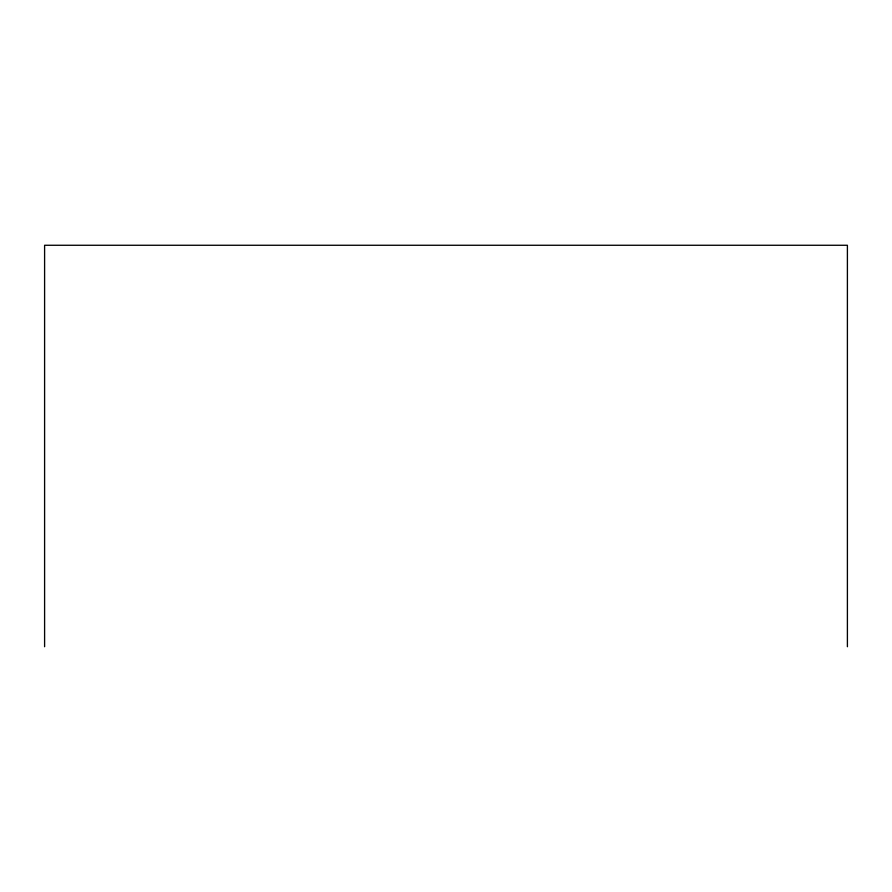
<?xml version="1.0" encoding="UTF-8"?>
<svg xmlns="http://www.w3.org/2000/svg" width="892" height="892" viewBox="0 0 892 892"><rect width="100%" height="100%" fill="white"/><g stroke="black" fill="none" stroke-linecap="round" stroke-linejoin="round"><path stroke-width="1.34" d="M847.4 646.733L847.4 245.267L44.6 245.267L44.6 646.733"/></g></svg>
